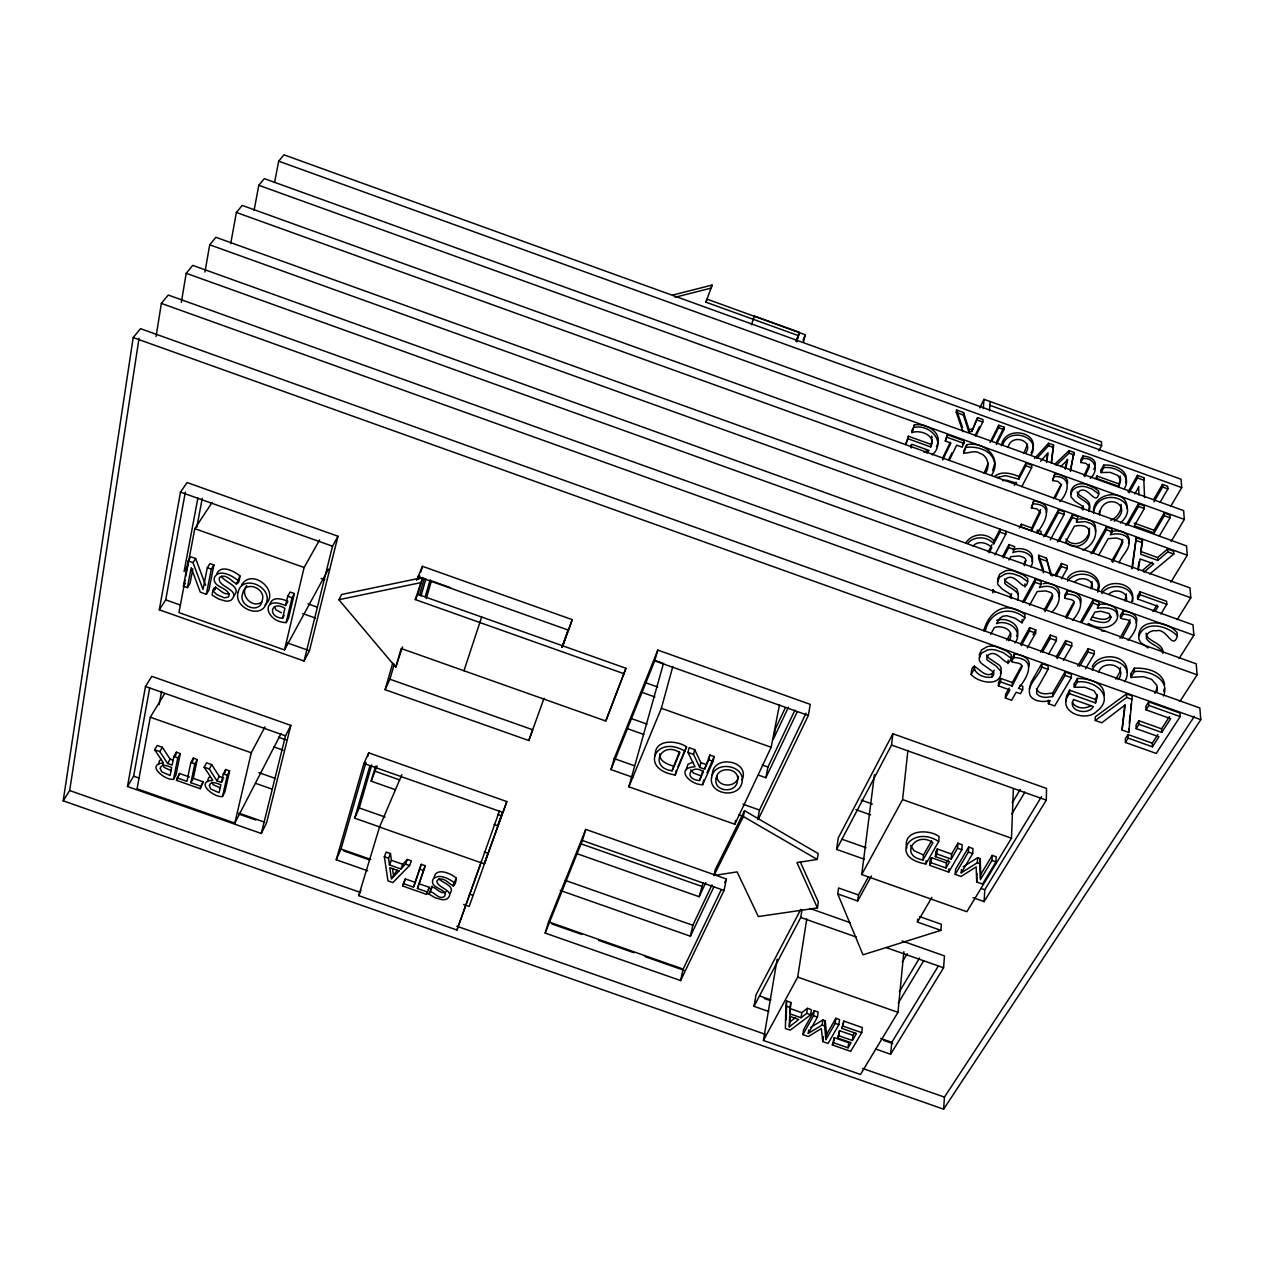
<?xml version="1.0" encoding="UTF-8"?>
<svg xmlns="http://www.w3.org/2000/svg" width="1264" height="1264" viewBox="0 0 1264 1264"><rect width="100%" height="100%" fill="white"/><g stroke="black" fill="none" stroke-linecap="round" stroke-linejoin="round"><path stroke-width="1.5" d="M1070.545 471.425L1073.989 452.449L1069.06 450.663L1054.792 464.204M1095.556 702.958L1095.509 699.419L1069.628 690.16L1069.613 693.683L1095.556 702.958L1097.389 696.211L1094.103 690.887L1085.002 687.268L1074.337 687.189L1074.337 683.666L1077.434 678.452C1088.051 678.405 1104.578 682.118 1104.23 695.405M1074.7 687.316L1074.337 683.666M1048.456 700.193L1048.393 703.716L1054.666 705.944L1071.366 677.678L1071.366 674.17L1065.046 671.911L1052.628 693.099L1052.564 696.606L1046.276 697.317A11.739 8.974 2.9 0 1 1038.85 695.658L1036.622 693.604L1036.828 689.322L1048.077 669.335L1048.14 665.859L1041.82 663.584L1031.187 682.102L1029.244 689.149M1063.451 660.345L1071.761 646.078L1071.777 642.76L1065.663 640.564L1056.167 656.996M1059.264 541.387L1072.441 517.513L1072.441 514.717L1078.081 516.755L1076.549 522.332L1085.413 521.574L1091.053 523.596A11.787 9.512 -0.9 0 1 1095.525 529.284C1096.915 537.974 1090.769 546.87 1082.806 550.061M1061.46 578.817L1067.243 568.547L1067.258 565.561L1061.46 563.475L1055.077 574.93L1051.822 575.863M1066.484 618.349L1074.384 602.817C1073.721 596.64 1059.485 601.506 1067.1 594.08L1067.116 590.952C1073.294 591.204 1083.722 595.06 1080.42 603.07M1056.167 465.373L1069.044 453.176L1069.06 450.663M1064.699 598.314L1064.73 595.186L1067.116 590.952M1052.564 696.606L1065.015 675.403L1065.046 671.911M1057.067 658.67L1065.647 643.882L1065.663 640.564M1050.242 539.902L1064.146 514.511L1064.162 511.73L1058.521 509.708L1043.78 536.789M1055.946 576.273L1061.428 566.446L1061.46 563.475M1045.565 536.205L1058.489 512.473L1058.521 509.708M1048.52 654.246L1056.388 640.564L1056.435 637.261L1050.321 635.065L1040.556 652.177M1055.156 498.174L1061.507 484.76L1057.794 481.394L1052.596 480.557L1054.824 473.842C1060.054 474.348 1068.317 476.544 1067.59 483.306M785.813 1006.018L785.418 1028.485L790.221 1030.176L810.682 1014.755L811.409 1009.699L807.443 1008.309L801.818 1012.685L801.06 1017.741L789.747 1013.76L790.774 1002.447L786.619 1000.993L785.813 1006.018L789.984 1007.487M1052.596 480.557L1054.824 473.842M1051.474 463.051L1053.56 445.054L1048.599 443.269L1034.442 458.516M1042.437 652.066L1050.258 638.367L1050.321 635.065M786.271 1019.7L786.619 1000.993M973.075 897.693L984.135 901.611L1046.308 800.128L1046.529 788.452L892.874 733.752L838.253 837.906L836.594 849.408L864.26 859.188M1048.393 703.716L1050.226 700.604C1043.622 702.199 1035.406 701.978 1030.634 696.448C1025.088 685.878 1039.198 676.382 1041.741 667.076L1041.82 663.584M1036.938 458.247L1048.551 445.765L1048.599 443.269M1050.668 575.278L1046.308 558.04L1038.692 555.291L1038.613 558.246L1043.464 572.734M1051.996 611.918C1066.042 598.393 1058.189 581.709 1039.356 587.555L1041.078 584.426L1041.157 581.329L1035.184 579.181L1022.56 602.106M1027.332 647.895L1035.643 633.122L1035.737 629.851L1029.623 627.655L1020.443 644.055M1024.251 601.948L1035.09 582.277L1035.184 579.181M1038.518 530.406L1041.03 531.322L1040.951 534.119L1037.175 532.744L1037.254 529.964M1095.351 465.231C1096.141 458.627 1088.051 456.446 1082.948 455.972L1080.767 459.985L1080.783 462.513L1085.855 463.319L1089.457 466.606L1084.828 476.67M789.321 1026.826L789.652 1016.303L798.769 1019.511L789.321 1026.826L790.332 1014.771M1031.661 527.941L1021.359 524.244L1021.249 527.025L1031.566 530.738L1031.661 527.941L1040.635 509.503M1021.233 645.714L1029.512 630.926L1029.623 627.655M1031.566 530.738L1040.572 512.268L1036.733 508.839L1031.392 507.97L1033.699 501.05C1039.719 501.223 1049.404 505.094 1046.355 512.742M1017.441 600.021C1021.644 590.999 1009.193 588.518 1004.738 583.336L1004.943 580.381L1006.492 578.58C1015.987 571.676 1024.551 595.202 1027.695 581.645L1027.79 578.549L1023.54 575.088L1013.87 570.901A14.71 11.739 2.7 0 0 1005.544 570.791L999.824 574.077L997.659 578.722L998.007 581.393M1021.833 486.545L1031.645 467.822L1031.724 465.215L1025.941 463.114L1018.942 476.56L1018.831 479.182L1005.765 475.596L996.648 477.508M1031.392 507.97L1033.699 501.05M1015.039 642.934C1024.077 630.799 1008.103 619.044 996.522 623.594L999.998 618.143L1002.794 616.247L1006.776 615.71L1014.96 618.191L1022.055 622.804L1024.82 617.812L1024.946 614.541C1006.95 600.368 989.349 609.88 983.708 630.862M1009.162 688.09L1005.528 694.536L1005.37 698.028L1011.611 700.256L1016.193 692.214L1020.427 693.715L1022.687 689.796L1022.797 686.289L1019.985 685.293M789.747 1013.76L790.774 1002.447M1022.055 622.804L1022.165 619.534M1024.772 586.954L1024.899 583.857M1018.831 479.182L1025.831 465.737L1025.941 463.114M874.435 774.706L861.732 874.546L966.849 911.707L1011.469 838.222L1013.38 789.068M1012.306 682.544L1000.772 678.42L1000.598 681.896L1012.164 686.036L1012.306 682.544L1021.739 665.654M1012.164 686.036L1022.086 666.634C1021.312 660.219 1006.444 665.259 1014.234 657.533L1014.376 654.088C1020.822 654.468 1031.898 658.26 1028.627 666.728M158.553 764.309L159.454 760.675L161.034 759.332M994.278 670.189L992.224 673.428C982.065 680.237 972.063 654.594 971.179 674.486C978.052 682.844 1001.467 687.379 1001.056 671.516L996.427 666.349L986.789 659.697L986.994 656.648L988.622 654.831C998.528 647.737 1007.692 672.053 1011.042 658.165L1011.2 654.705L1006.681 651.102L996.427 646.71A15.547 12.071 4.3 0 0 987.626 646.52L981.607 649.838L979.347 654.626L979.726 657.375M1011.785 661.909L1011.943 658.449L1014.376 654.088M1008.008 663.616L1008.166 660.156M1030.681 566.951C1037.997 555.86 1021.991 548.228 1012.97 552.7L1014.739 546.68L1008.941 544.594L1002.557 556.602M992.24 855.396L991.987 860.436L980.39 879.618L979.948 863.66L977.356 862.743L961.24 872.839L972.664 853.579L972.964 848.571L968.698 847.054L955.552 869.363L955.189 874.388L961.082 876.473L976.156 866.851L976.724 882.019L982.507 884.057L995.985 861.858L996.222 856.802L992.24 855.396L980.674 874.562L980.485 877.927M1003.316 557.819L1008.783 547.533L1008.941 544.594M994.926 554.817L1005.812 534.198L1005.954 531.275M1005.37 698.028L1009.92 689.97L998.386 685.846L998.56 682.355L1000.772 678.42M984.135 901.611L984.767 889.777L1041.457 796.747M1157.334 691.187L1156.955 685.451L1151.583 679.305L1143.272 676.682L1130.806 677.409L1130.695 674.044L1134.282 668.214C1145.895 667.629 1162.216 670.963 1164.634 684.409M974.212 665.923C973.248 673.744 985.288 679.052 992.035 676.888L992.224 673.428M1127.093 508.681C1127.962 488.062 1093.992 491.491 1093.471 510.64M996.348 444.644L1003.932 429.649L1004.074 427.169L998.702 425.241L990.044 442.479M979.948 863.66L980.232 858.619L977.657 857.703L963.184 866.788M993.82 543.804L999.966 532.097L1000.124 529.174L993.994 540.881L993.82 543.804C987.374 536.315 974.971 535.731 968.05 542.841M992.856 592.958L992.73 589.751M977.356 862.743L977.657 857.703M976.724 882.019L976.882 873.187M1127.014 672.053C1128.278 653.93 1098.574 651.624 1092.207 666.886M1132.718 601.348C1134.393 585.516 1109.476 581.614 1101.766 593.464M162.772 763.914L164.099 767.406L171.24 770.708M991.608 441.515L998.544 427.706L998.702 425.241M955.189 874.388L968.366 852.062L968.698 847.054M207.517 781.515L208.513 777.913L210.124 776.586M961.24 872.839L961.462 869.474M943.608 1109.176L1200.8 719.658L1199.836 707.998L140.509 328.672L133.194 337.567L63.2 800.823L943.608 1109.176L944.445 1097.105L1194.433 716.246M931.568 857.719L931.126 862.712L946.009 867.973L946.388 862.964L931.568 857.719L930.051 860.342L929.625 865.334L948.711 872.097L961.825 849.74L962.173 844.731L957.907 843.214L951.587 854.053L951.223 859.062L936.908 853.99L937.319 848.997L951.587 854.053M974.307 669.493L974.544 666.033M951.223 859.062L957.543 848.223L957.907 843.214M989.522 410.816L990.186 401.557M875.841 1049.073L890.614 1054.255L943.576 967.797L944.461 955.916L902.101 940.969M983.297 408.572L983.992 399.313L1101.529 441.831L1101.608 445.702L1098.843 450.758M948.711 872.097L948.964 868.747M975.808 436.143L982.807 422.018L982.997 419.553L977.625 417.61L971.874 431.324L968.919 432.288L963.358 414.987L963.595 412.538L956.532 409.994L956.295 412.427L962.947 431.735M837.748 893.932L857.687 900.979L858.461 894.991L838.569 887.976L837.748 893.932L862.996 954.81L940.906 930.351L941.364 924.284L919.797 916.653M971.874 431.324L977.625 417.61M938.694 841.54C912.071 823.954 887.296 857.245 925.833 863.991L938.694 841.54L939.105 836.563C928.519 828.536 902.259 829.927 906.809 848.002M946.009 867.973L949.675 861.7L935.376 856.644L935.802 851.636L937.319 848.997M968.919 432.288L969.14 429.823L963.595 412.538M985.825 472.657C990.17 465.895 987.895 455.561 979.647 453.223C971.51 447.725 958.254 460.76 966.849 444.707C983.992 440.962 1002.842 457.631 991.829 474.822M925.833 863.991L926.117 860.658M949.248 460.412L956.706 445.181L962.283 447.187L964.337 440.883L947.4 434.769L945.314 441.073L950.891 443.079L942.66 460.017M963.768 453.065L966.849 444.707M964.211 453.223L963.99 450.49M1089.394 528.21C1090.263 540.613 1074.353 549.477 1065.805 538.938M940.906 930.351L917.443 922.072L917.711 919.039M923.036 859.947L932.927 842.614C915.626 830.401 898.388 856.028 923.036 859.947L923.494 854.954L931.568 840.781M777.155 959.265L763.424 1040.446L860.5 1074.447L897.961 1012.338L903.886 951.666M890.614 1054.255L891.799 1042.326L938.394 965.886M1027.521 444.17L1023.698 453.618M1095.525 531.828L1095.477 526.488A11.771 9.512 -1 0 0 1091.022 520.784L1085.381 518.793L1079.646 518.872M945.314 441.073L947.4 434.769M861.732 874.546L902.591 799.575L907.884 750.516M1129.289 723.04L1130.127 715.298M1130.743 709.499L1131.375 703.685M1128.784 732.441L1132.212 695.943L1126.54 693.904L1095.224 716.909L1095.272 720.464L1101.797 722.787L1125.26 704.854L1122.037 730.023L1128.784 732.441L1128.673 728.854M834.287 1037.665L833.624 1042.753L848.081 1047.824L848.697 1042.721L834.287 1037.665L832.344 1044.949L850.688 1051.379L861.732 1032.672L862.332 1027.569L843.862 1021.091L841.919 1028.406L856.486 1033.525L852.378 1040.509L838.854 1035.753L839.517 1030.681L852.995 1035.406L852.378 1040.509M930.999 444.375L908.389 436.222L908.042 438.766L930.699 446.935L932.295 439.904M836.594 849.408L891.531 745.065L892.874 733.752M712.311 775.496C711.648 753.771 750.848 760.201 742.079 780.046M434.089 877.374C436.285 866.93 451.027 873.503 456.241 878.006C454.708 896.018 446.982 874.388 437.723 879.965L436.823 881.213C437.06 888.055 457.015 891.009 446.808 899.052A10.08 6.841 19.7 0 1 441.626 899.605L435.1 897.693L429.096 894.217C430.503 886.38 438.497 901.532 444.422 896.334L445.449 893.948C442.89 887.976 429.397 887.549 433.11 879.049C439.272 873.171 448.846 878.749 454.503 882.73L453.318 886.143M841.919 1028.406L843.862 1021.091M1092.159 588.503C1094.434 579.007 1079.819 575.468 1074.653 582.135M1124.66 705.17L1122.037 730.023M825.898 1039.593L824.57 1025.894L822.185 1025.057L808.265 1033.399L817.429 1017.125L818.14 1012.053L814.206 1010.679L803.651 1029.56L802.909 1034.631L808.328 1036.527L821.331 1028.564L822.738 1041.583L828.062 1043.448L838.885 1024.646L839.533 1019.574L835.867 1018.278L826.577 1034.505L825.898 1039.593L835.204 1023.35L835.867 1018.278M848.081 1047.824L851.083 1042.705L837.574 1037.981L839.517 1030.681M912.071 429.902L912.055 432.557L914.441 424.846C926.417 423.124 944.034 432.888 936.419 446.698M911.739 432.446L914.441 424.846M1051.269 462.466L1053.56 445.054M1099.475 511.083L1099.427 514.859M1046.513 461.818L1047.54 454.092M1046.718 462.403L1047.998 452.733L1040.604 461.297M824.57 1025.894L825.266 1020.822L822.88 1019.985L810.54 1027.411M822.738 1041.583L823.433 1036.496M822.185 1025.057L822.88 1019.985M1126.335 600.779C1128.705 591.268 1114.026 587.839 1108.844 594.428M802.909 1034.631L813.479 1015.735L814.206 1010.679M808.265 1033.399L808.755 1030.034M1131.754 568.832L1136.241 537.721L1142.498 539.965L1140.792 554.28L1157.777 560.41L1167.794 551.878L1167.604 549.018L1173.592 551.183L1173.798 554.043L1149.719 574.03M1132.433 567.805L1136.241 537.721M801.06 1017.741L806.701 1013.349L807.443 1008.309M817.429 907.931L796.968 862.601L817.239 859.441L818.156 853.548L744.543 810.73L715.234 869.664L713.97 875.494L737.117 871.891L758.321 916.558L817.429 907.931L818.329 901.975L800.302 861.922M63.2 800.823L69.678 790.553L139.024 338.42M763.424 1040.446L797.695 977.088L806.764 918.912M1138.106 567.52L1139.006 561.801M1138.232 570.396L1140.049 558.925L1153.732 563.855L1143.983 572.118M156.072 336.524L161.365 303.407L168.254 295.049L1196.218 663.837L1197.119 674.818L1180.007 701.33M768.765 1011.516L754.008 1006.334L800.776 917.474L802.008 909.748M1142.498 539.965L1140.649 551.436L1157.603 557.55L1167.604 549.018M181.337 302.428L186.203 273.293L192.744 265.377L1193.011 624.827L1193.864 635.239L1179.122 658.512M905.561 444.596L908.389 436.222M204.958 272.029L209.713 244.805L215.891 237.3L1189.977 587.902L1190.783 597.777L1177.258 619.55M758.163 819.593L808.328 715.471L810.271 704.364L657.801 650.091L614.193 758.605L610.954 769.586L633.185 777.455M754.008 1006.334L756.062 994.689L800.791 909.369M127.474 786.524L145.486 686.478L151.806 676.351L290.846 725.394L266.562 822.864L261.285 833.482L127.474 786.524L133.621 776.191L149.705 687.869M159.296 609.801L180.483 492.123L187.088 482.548L337.978 536.252L309.459 650.739L304.055 661.009L159.296 609.801L165.726 599.863L185.334 492.17M230.727 243.557L236.384 212.463L242.198 205.416L1186.517 545.922L1187.291 555.212L1170.875 582.151M164.478 693.889L150.29 717.225L137.065 788.799L234.82 823.101L281.019 733.626M159.106 704.664L161.618 691.313M197.911 497.905L184.102 571.502L188.162 565.229M254.064 210.456L258.804 185.287L264.302 178.619L1183.625 510.609L1184.336 519.409L1171.159 541.434M192.807 568.974L190.042 583.462L187.404 587.602L183.422 586.18L188.178 560.932L190.848 556.824L195.651 558.53L205.621 585.311M185.081 580.176L178.951 612.598L284.495 649.933L328.466 569.084M185.792 576.352L194.798 528.668L212.162 502.377M196.773 527.341L202.256 498.379M187.404 587.602L191.196 567.662L200.281 592.152L206.316 594.301L208.908 590.146L213.916 565.008L209.919 563.586L207.312 567.71L203.03 589.451L193.013 562.638L188.178 560.932M274.557 182.506L278.696 161.176L283.942 154.824L1181.05 479.23L1181.729 487.62L1170.733 506.279M1117.297 616.216C1119.809 605.44 1105.02 602.312 1097.199 605.045M663.521 663.284L628.856 786.793L734.826 824.27L771.151 747.261L779.493 704.743M757.673 819.467L759.522 810.034L806.053 713.165M758.447 775.116L765.842 777.739L767.943 767.027L794.914 710.178M1122.764 539.617L1120.362 546.016L1111.577 561.184M154.65 749.773L163.467 762.903C145.17 764.436 165.205 780.757 173.516 779.303L175.98 774.958L180.294 753.581L176.328 752.191L173.832 756.52L172.125 765.083L167.606 763.488L159.817 751.59L154.65 749.773L157.21 745.476L162.361 747.277L170.119 759.158L173.121 760.217M206.316 594.301L211.325 569.132L213.916 565.008M175.649 755.619L176.328 752.191M173.516 779.303L177.797 757.91L180.294 753.581M229.195 593.606C220.426 596.355 213.79 577.774 212.147 595.123L218.751 599.073L225.735 601.111A10.981 7.963 28.7 0 0 231.059 600.195C242.214 589.293 215.796 587.144 219.636 577.411C229.084 570.538 238.375 595.249 239.907 575.863C234.33 571.265 221.01 564.139 216.839 573.777M203.22 781.847L200.818 786.208L190.88 782.716L193.313 778.355L203.22 781.847L200.281 788.704L176.486 780.346L179.472 773.505L189.379 776.981M214.975 589.64L215.512 587.002M1089.426 464.078L1083.959 475.675M179.472 773.505L176.486 780.346M994.673 463.651L992.603 470.745M713.97 875.494L743.358 816.528L744.543 810.73M193.313 778.355L197.263 759.553L193.297 758.163L190.848 762.508L186.946 781.342L176.992 777.85M724.035 890.425L726.405 879.001L585.738 829.389L548.576 921.851L545.163 933.069L680.601 980.58L724.035 890.425L582.42 840.497L585.738 829.389M192.507 761.923L193.297 758.163M190.88 782.716L194.814 763.898L197.263 759.553M734.826 824.27L735.632 820.399M988.148 463.288L984.087 473.257M1070.181 470.714L1073.989 452.449M236.51 584.221L239.907 575.863M200.281 788.704L200.818 786.208M680.601 980.58L683.145 969.077L721.317 889.603M560.221 890.441L690.413 936.213L692.83 925.28L712.027 884.832M577.506 853.864L699.15 896.713L703.132 882.699M204.168 767.185L209.318 768.986L216.902 780.804L221.405 782.4L223.301 773.916L225.671 769.539L229.621 770.929L224.834 792.117L222.496 796.51C213.995 797.963 194.387 781.61 212.747 780.22L204.168 767.185L206.585 762.824L211.72 764.641L219.272 776.444L223.775 778.024M224.913 772.936L225.671 769.539M222.496 796.51L227.283 775.306L229.621 770.929M1130.127 619.692L1119.936 638.32M713.086 761.323L714.192 756.567L709.878 755.05L704.601 769.144L699.703 767.406L693.557 754.403L694.71 749.663L689.133 747.688L687.948 752.412L694.995 766.758C674.028 768.022 690.381 785.213 702.626 784.691L713.086 761.323L708.772 759.79L709.878 755.05M282.583 618.27L284.89 608.379C271.318 599.626 266.593 617.132 282.583 618.27L284.147 615.457M285.553 605.567L287.734 596.245L290.104 592.042L294.386 593.559L288.508 618.349L286.17 622.583C265.029 622.236 259.61 594.428 285.553 605.567L287.908 601.348C282.551 598.931 272.471 596.055 270.101 603.781M234.82 823.101L251.283 752.775L265.013 726.816M702.626 784.691L703.732 779.92M286.17 622.583L292.031 597.761L294.386 593.559M699.529 780.536L703.448 771.751C691.424 762.982 682.307 779.082 699.529 780.536L703.005 770.503M803.477 342.275L805.263 334.786L706.971 299.11L705.944 302.191L798.564 335.687L796.399 340.996M1031.977 561.358C1035.658 550.662 1020.917 546.348 1013.096 549.761M284.495 649.933L304.118 567.504L319.587 539.997M699.703 767.406L700.825 762.666L694.71 749.663M1065.046 468.517L1067.29 459.195M1065.473 469.181L1067.717 459.859L1060.622 466.653M796.794 341.88L799.069 332.543M798.564 335.687L799.385 332.306L754.418 316.047L751.401 324.722M261.285 833.482L285.49 735.838L290.846 725.394M304.055 661.009L332.511 546.206L337.978 536.252M1125.608 483.038C1130.079 470.334 1113.884 464.125 1103.741 465.136L1101.055 469.971L1101.102 472.515L1110.171 472.357L1117.866 475.469L1120.615 480.288L1119.003 486.498L1097.041 478.566L1097.01 476.007L1118.909 483.922L1119.003 486.498M685.372 751.495C656.206 733.373 638.32 769.413 675.197 774.974L686.557 746.771C676.382 740.04 653.851 738.808 655.289 756.077M1058.821 596.324C1062.503 587.128 1050.558 581.677 1043.053 583.731M675.197 774.974L676.414 770.234M672.085 770.803L679.89 752.68C660.993 740.151 648.385 767.69 672.085 770.803L679.526 751.574M1093.502 513.326C1096.773 484.286 1145.389 499.643 1120.489 523.027M1128.468 543.315C1132.512 532.855 1117.897 528.605 1110.313 532.002M628.856 786.793L661.372 708.282L672.796 666.555M1097.31 694.789L1095.509 699.419M1097.642 589.119L1098.479 586.054M1097.689 592.121C1106 573.745 1077.102 563.554 1067.606 578.201M1016.698 636.424C1022.039 624.527 1006.523 616.785 996.696 620.34M610.954 769.586L654.72 660.835L657.801 650.091M367.619 870.785L336.24 859.773L363.906 763.472L368.725 752.854L506.817 801.566L502.961 812.483L363.906 763.472M544.041 698.218L528.826 740.53L385.093 689.686L392.693 663.268M416.535 580.255L422.46 566.319L572.244 619.644L568.516 630.167L417.626 576.479M336.24 859.773L341.027 848.997L366.007 762.287M367.634 756.63L368.725 752.854M385.093 689.686L389.928 679.226L394.273 664.169M418.668 579.497L419.743 575.736M420.833 571.976L422.46 566.319M417.784 594.333L422.634 577.569L341.58 594.507L338.863 599.705L395.758 667.171L401.162 648.495L605.788 721.033L625.949 668.277L417.784 594.333L415.303 599.578L624.258 673.823M415.303 599.578L422.634 577.569M402.552 646.915L395.758 667.171M380.622 827.304L354.71 818.187L369.957 765.668M419.443 595.249L424.325 578.454M910.759 447.614L911.739 444.233L929.008 450.458L926.749 453.191M1131.722 601.364C1138.248 584.252 1109.903 577.174 1101.702 590.462M354.71 818.187L359.26 807.949L371.79 764.878M420.975 595.929L425.936 578.896M1163.654 691.155L1164.476 688.343M1163.449 695.974C1170.654 678.689 1148.297 669.62 1134.408 671.579L1130.806 677.409M395.348 789.7L371.142 781.168L375.519 766.268M425.194 596.703L430.155 579.813M371.142 781.168L377.13 765.81M426.252 598.567L431.198 581.709M1157.145 687.806L1154.917 693.462M1136.131 623.073C1139.622 615.11 1129.115 611.27 1123.001 611.018L1120.504 615.22C1118.687 621.714 1129.637 616.879 1130.253 622.868L1121.99 638.257M379.532 827.051L481.015 862.743L456.936 930.051L358.723 895.639L379.532 827.051L401.857 774.69M605.788 721.033L625.949 668.277M463.967 670.757L481.679 616.99M402.679 886.001L405.317 878.922L415.303 882.414L421.244 864.339L425.225 865.745L417.42 888.497L427.422 892.005L426.616 894.406L402.679 886.001L405.317 878.922M1011.69 593.732L1009.731 596.892M1011.026 598.457L1011.548 596.829L1010.094 594.08L1002.352 589.182L997.833 584.474L997.486 581.819L999.65 577.142L1005.386 573.872A14.741 11.755 2.8 0 1 1013.728 573.982L1020.506 576.447L1027.695 581.645M403.453 883.599L413.47 887.107L421.244 864.339M417.42 888.497L425.225 865.745M672.527 295.112L712.122 285.064L711.111 288.129L675.181 297.214M428.417 889.698L429.223 887.312L419.253 883.805M430.882 889.508C432.288 881.687 440.267 896.808 446.176 891.626M1083.438 505.869L1081.542 508.886M1082.932 510.087L1083.453 508.539L1082.174 505.948L1075.127 501.381L1071.05 496.957C1069.881 492.249 1073.847 487.793 1078.318 486.845A13.635 11.139 -1.6 0 1 1086.029 486.861L1092.238 489.136L1098.764 493.987C1095.54 506.516 1087.972 484.791 1079.219 491.285L1077.465 495.804C1081.589 500.639 1093.028 503.167 1088.825 511.509M1000.503 673.522L1001.23 668.04L999.65 665.417L988.258 657.659L986.678 654.831M480.589 862.443L484.302 863.754L488.015 853.247L484.349 851.952M494.034 824.46L497.763 825.771L501.318 815.722L497.605 814.427M528.826 740.53L532.65 729.739L389.928 679.226M456.936 930.051L499.549 810.745M497.763 825.771L502.645 812.025M561.88 647.358L568.468 629.014M484.302 863.754L502.724 812.468M562.196 647.073L568.847 628.54M506.817 801.566L469.181 906.414L463.635 904.471M562.338 647.168L572.244 619.644M1088.81 508.823C1092.997 500.512 1081.573 497.969 1077.465 493.15L1077.228 491.854M453.033 886.048L456.241 878.006M705.944 302.191L712.122 285.064M1025.531 453.27C1034.774 440.393 1011.421 433.22 1008.182 447.014M738.46 776.254C737.054 788.199 717.036 787.851 716.909 775.875M429.096 894.217L431.972 886.285M430.487 891.104L432.272 886.396M905.688 444.375L908.042 438.766M426.616 894.406L429.223 887.312M930.699 446.935C936.656 435.732 920.856 429.428 912.055 432.557M413.47 887.107L415.303 882.414M409.536 865.556L411.4 860.879L407.371 859.473L402.805 864.292L400.925 868.968L389.47 864.939L388.554 858.193L390.481 853.532L386.263 852.062L384.335 856.708L387.985 880.85L392.867 882.556L409.536 865.556L405.507 864.149L400.925 868.968M405.507 864.149L407.371 859.473M545.163 933.069L582.42 840.497M1138.832 636.108C1144.931 619.708 1168.126 625.838 1177.353 636.045C1172.802 650.897 1166.625 627.623 1156.623 630.783C1151.946 629.835 1145.563 632.98 1146.385 638.399C1150.098 644.861 1159.562 645.699 1162.769 652.698M392.03 877.421L397.133 870.28M795.783 341.138L797.221 337.614M803.051 340.19L805.263 334.786M389.47 864.939L391.382 860.278L390.481 853.532M1010.615 633.201L1006.808 640.216M1008.688 640.769C1016.177 630.752 1002.526 624.7 994.389 627.529L990.66 634.354M1099.522 513.769C1103.124 490.78 1135.957 504.936 1114.374 521.226M1001.451 445.765C1004.374 424.135 1042.895 431.956 1031.124 452.749M1090.8 588.629L1092.159 581.582M358.723 895.639L361.014 890.188M1031.045 455.261C1042.389 436.649 1008.53 426.316 1002.652 445.007M677.962 766.632L686.557 746.771M1124.865 600.858L1126.319 593.859M704.601 769.144L708.772 759.79M706.955 772.731L714.192 756.567M1118.245 679.558C1128.91 665.591 1102.682 658.402 1098.511 672.48M1093.834 469.307L1094.829 467.174M1080.862 621.335L1092.997 599.942L1098.937 602.075L1098.985 605.219L1097.247 608.189C1133.713 603.592 1115.338 639.568 1088.351 623.436L1087.83 624.321M1124.249 488.757C1132.844 475.596 1115.354 465.879 1103.788 467.664L1101.102 472.515M785.339 707.698L775.417 728.838L773.41 739.045L788.388 707.255M1118.909 483.922L1120.489 479.641L1120.062 475.928M699.15 896.713L705.754 882.683M690.413 936.213L713.876 886.901M765.842 777.739L797.189 711.869M1023.808 564.107L1025.578 560.41M1024.298 565.83L1025.926 560.505A4.851 3.903 2 0 0 1023.556 557.361L1019.274 555.955L1010.852 556.634L1009.035 560.031M724.699 882.541L726.405 879.001M942.928 457.442L950.323 442.21M948.679 459.511L951.997 452.749M979.79 407.909L983.992 399.313M962.504 444.612L964.337 440.883M975.144 435.432L979.505 426.616M1052.233 595.344L1044.19 610.085M246.685 585.469C239.37 594.854 252.042 609.027 261.695 602.043M996.506 442.147L1004.074 427.169M1061.081 484.428L1053.497 498.695M1124.518 681.802C1137.537 661.514 1099.538 651.165 1092.238 670.236M1014.36 485.36L1016.003 482.2M988.369 551.61L992.003 544.673M989.096 552.81L991.813 547.596C987.121 542.588 978.083 540.249 973.027 546.048M1019.369 528.004L1021.359 524.244M221.405 782.4L222.985 779.477M1073.894 602.075L1065.552 616.832M216.902 780.804L219.272 776.444M1037.175 532.744C1045.818 521.574 1054.16 504.668 1033.604 503.815M985.304 630.815C989.933 611.176 1009.636 605.14 1024.82 617.812M1080.783 462.513L1082.964 458.5L1082.948 455.972M1059.832 501.618C1069.091 492.281 1071.793 476.244 1054.776 476.465M971.179 674.486L973.975 669.367M858.461 894.991L868.51 876.679M857.687 900.979L871.449 875.984M1090.326 478.313C1099.348 470.635 1095.13 457.378 1082.964 458.5M209.318 768.986L211.72 764.641M1057.431 541.972L1072.441 514.717M1095.683 478.408L1097.01 476.007M1029.481 605.361L1037.144 591.536L1045.849 590.904L1050.258 592.342A5.024 3.966 1.5 0 1 1052.675 595.565L1052.169 598.457L1045.012 611.65M241.519 585.2C251.283 567.204 281.145 590.967 265.045 604.966M998.386 685.846L1000.598 681.896M1032.972 634.765L1035.737 629.851M1091.132 553.822L1106.395 526.962L1112.036 528.984L1112.115 531.812L1110.392 534.814C1116.238 533.155 1123.617 533.234 1127.899 538.195C1132.876 547.043 1121.547 555.275 1119.067 562.907M1093.076 553.3L1106.458 529.774L1106.395 526.962M1128.073 491.87L1137.442 475.375L1143.762 477.666L1143.888 480.225L1137.568 477.95L1137.442 475.375M1129.115 492.786L1137.568 477.95M1098.653 555.338L1108.18 538.669L1116.475 538.006L1120.647 539.365A4.772 3.824 -1.9 0 1 1122.859 542.446L1112.636 562.354M1134.772 493.971L1138.674 487.13M929.625 865.334L931.126 862.712M935.376 856.644L936.908 853.99M1125.924 525.445L1138.422 503.72L1144.189 505.805L1144.331 508.507L1134.314 525.808L1154.174 532.966L1164.334 515.728L1164.16 513.01L1169.927 515.096L1170.116 517.813L1159.278 536.094M1072.488 620.355C1082.679 609.248 1085.729 594.728 1067.1 594.08M1127.946 524.797L1138.548 506.406L1138.422 503.72M832.344 1044.949L833.624 1042.753M167.606 763.488L170.119 759.158M837.574 1037.981L838.854 1035.753M1082.031 622.03L1093.044 603.086L1092.997 599.942M1153.795 499.312L1162.453 484.412L1167.715 486.324L1167.889 488.899L1160.226 502.029M1153.953 501.903L1162.627 487.003L1162.453 484.412M946.388 862.964L948.221 859.82M917.443 922.072L931.916 897.361M852.995 1035.406L854.638 1032.609M159.817 751.59L162.361 747.277M1154.174 532.966L1154.016 530.248L1164.16 513.01M902.259 962.141L907.236 953.704M1077.765 666.112L1088.099 648.606L1094.197 650.802L1094.245 654.12L1085.555 668.751M1079.646 666.27L1088.114 651.94L1088.099 648.606M1069.628 690.16L1066.532 695.943L1065.821 701.425M1069.613 693.683C1055.235 710.526 1085.16 723.213 1096.789 711.284C1115.922 696.432 1094.561 679.605 1077.434 681.96L1074.337 687.189M1120.599 618.38L1123.111 614.193L1123.001 611.018M899.352 991.798L919.56 957.986M1012.243 802.83L1020.269 789.415M1160.873 614.02L1166.814 604.334L1166.609 601.301L1140.081 591.757L1137.521 596.023L1137.663 599.057L1158.108 606.404L1155.106 611.349M1137.663 599.057L1140.223 594.775L1140.081 591.757M898.246 1003.142L923.636 960.845M1011.816 813.969L1024.93 792.117M236.21 584.11L239.022 580.065M1127.978 640.263C1138.406 629.361 1141.882 614.889 1123.111 614.193M1152.926 611.586L1156.939 604.998M237.395 580.018C231.786 575.42 218.451 568.263 214.264 577.917C212.763 587.918 228.563 586.954 229.084 595.581L228.294 597.003L224.392 597.825L216.808 594.57L213.268 591.268L215.828 587.112M1128.041 734.542L1128.167 738.129L1152.452 746.803L1152.278 743.2L1128.041 734.542L1125.323 738.84L1125.434 742.442L1156.228 753.439L1180.165 716.609L1179.928 713.022L1148.692 701.836L1145.895 706.276L1146.053 709.847L1170.654 718.647L1161.742 732.425L1138.959 724.288L1138.817 720.701L1161.553 728.838L1161.742 732.425M1138.817 720.701L1136.052 725.078L1136.194 728.649L1158.93 736.786L1152.452 746.803M1125.434 742.442L1128.167 738.129M1146.053 709.847L1148.865 705.407L1148.692 701.836M1136.194 728.649L1138.959 724.288M183.422 586.18L185.192 583.431M1152.278 743.2L1157.824 734.605M1161.553 728.838L1169.453 716.593M193.013 562.638L195.651 558.53M1115.843 679.116L1120.283 671.405L1120.378 667.408M932.216 454.866C947.02 441.894 929.783 424.072 914.109 427.374M966.012 542.588C972.142 533.203 986.757 532.27 993.994 540.881M1110.124 616.2C1105.905 621.904 1097.91 618.317 1092.333 617.085M1067.59 581.187C1074.969 570.254 1096.299 572.371 1098.669 586.148M992.035 676.888L993.536 675.324L993.741 672.211L981.259 663.331L979.505 660.819L979.126 658.07L981.385 653.283L987.421 649.965A15.579 12.087 4.3 0 1 996.237 650.154L1003.426 652.745L1011.042 658.165M449.763 893.648C455.956 886.159 442.621 882.951 438.813 878.812M1142.451 570.443L1152.183 562.164M790.111 1021.77L795.498 1017.599M1095.272 720.464L1126.651 697.459L1126.54 693.904M233.556 596.008C242.814 586.812 224.787 582.562 221.358 576.273M994.626 476.386C1001.673 470.635 1011.405 473.384 1018.942 476.56M924.047 452.322L927.049 450.632M1090.484 705.818C1084.97 709.357 1075.648 708.551 1072.362 702.373M969.14 429.823L972.079 428.859M692.909 762.097L687.932 764.309L686.099 769.918M338.863 599.705L420.169 582.783M1002.447 480.636L1006.887 480.257L1016.698 483.243M1052.628 693.099L1046.339 693.81A11.708 8.974 2.8 0 1 1038.945 692.151L1036.322 688.848M966.612 447.282C977.499 446.239 992.05 450.126 994.42 462.387M1101.623 630.831L1105.147 631.273M1014.234 657.533C1036.306 658.639 1029.038 675.782 1018.436 688.28L1022.687 689.796M69.678 790.553L360.019 892.305M456.81 926.212L765.763 1034.489M862.554 1068.412L944.445 1097.105M145.486 686.478L285.49 735.838M800.776 917.474L856.407 937.082M886.08 947.542L943.576 967.797M278.507 737.212L285.948 739.835M375.487 771.388L399.55 779.872M580.666 843.704L701.457 886.269M273.925 746.929L283.168 750.184M150.29 717.225L251.283 752.775M258.899 772.652L275.568 778.498M359.26 807.949L385.014 817.002M565.308 880.423L692.83 925.28M255.565 783.332L272.345 789.226M173.832 756.52L177.797 757.91M190.848 762.508L194.814 763.898M223.301 773.916L227.283 775.306M797.695 977.088L897.961 1012.338M220.157 787.883L213.031 784.612L211.704 782.053M384.335 856.708L388.554 858.193M419.411 869.032L423.408 870.422M391.382 860.278L402.805 864.292M133.621 776.191L139.166 778.134M238.864 813.131L264.713 822.216M341.027 848.997L370.779 859.441M469.371 894.043L473.099 895.354M548.576 921.851L683.145 969.077M759.79 995.985L770.945 999.903M880.645 1038.408L891.799 1042.326M239.054 814.142L255.818 820.02M343.366 850.751L369.436 859.899M551.957 923.968L581.756 934.428M598.52 940.305L633.912 952.724M645.082 956.658L684.203 970.389M764.293 998.497L769.887 1000.456M806.701 1013.349L810.682 1014.755M813.479 1015.735L817.429 1017.125M835.204 1023.35L838.885 1024.646M843.214 1026.178L861.732 1032.672M883.489 1040.335L892.811 1043.606M790.537 1008.735L801.818 1012.685M700.825 762.666L705.723 764.388M673.285 766.079C667.534 764.246 659.065 761.307 659.745 753.802M700.667 775.764L693.525 773.031L690.729 769.839M923.494 854.954L913.998 850.719L910.586 845.347M165.726 599.863L180.468 605.077M287.339 642.902L309.459 650.739M614.193 758.605L634.433 765.763M742.963 804.173L759.522 810.034M841.966 839.217L866.077 847.765M981.069 888.45L984.767 889.777M738.776 814.806L742.489 816.117M809.987 908.484L850.514 922.783M430.455 580.555L450.711 587.76M654.973 660.424L662.289 663.031M180.483 492.123L332.511 546.206M654.72 660.835L808.328 715.471M891.531 745.065L1046.308 800.128M644.798 682.434L657.675 687M194.798 528.668L304.118 567.504M321.103 578.406L324.816 579.718M641.938 692.34L654.894 696.954M661.372 708.282L771.151 747.261M902.591 799.575L1011.469 838.222M207.312 567.71L211.325 569.132M287.734 596.245L292.031 597.761M307.926 603.86L317.122 607.115M632.095 718.837L646.978 724.114M762.35 765.036L767.943 767.027M861.242 800.112L872.35 804.062M302.649 613.53L315.621 618.128M627.149 728.57L643.787 734.463M855.886 809.655L870.612 814.885M687.948 752.412L693.557 754.403M957.543 848.223L961.825 849.74M968.366 852.062L972.664 853.579M991.987 860.436L995.985 861.858M133.194 337.567L1200.8 719.658M1041.741 667.076L1048.077 669.335M1065.015 675.403L1071.366 677.678M1126.651 697.459L1132.339 699.498M1148.865 705.407L1180.165 716.609M209.713 244.805L1190.783 597.777M999.966 532.097L1005.812 534.198M1008.783 547.533L1014.613 549.619M1038.613 558.246L1046.244 560.995M1061.428 566.446L1067.243 568.547M1140.223 594.775L1166.814 604.334M186.203 273.293L1193.864 635.239M1035.09 582.277L1041.078 584.426M1093.044 603.086L1098.985 605.219M161.365 303.407L1197.119 674.818M1029.512 630.926L1035.643 633.122M1050.258 638.367L1056.388 640.564M1065.647 643.882L1071.761 646.078M1088.114 651.94L1094.245 654.12M1130.695 674.044L1131.296 677.583M989.917 405.302L1101.608 445.702M278.696 161.176L1181.729 487.62M956.295 412.427L963.358 414.987M977.42 420.075L982.807 422.018M998.544 427.706L1003.932 429.649M1048.551 445.765L1053.512 447.567M1069.044 453.176L1073.989 454.961M1162.627 487.003L1167.889 488.899M1101.055 469.971L1101.418 472.625M258.804 185.287L1184.336 519.409M947.131 437.328L964.116 443.459M1025.831 465.737L1031.645 467.822M1138.548 506.406L1144.331 508.507M1164.334 515.728L1170.116 517.813M1134.187 523.091L1154.016 530.248M236.384 212.463L1187.291 555.212M1058.489 512.473L1064.146 514.511M1072.441 517.513L1078.097 519.551M1106.458 529.774L1112.115 531.812M1136.368 540.55L1142.64 542.809M1167.794 551.878L1173.798 554.043M281.43 612.803L275.963 609.848L274.414 606.515M743.358 816.528L817.239 859.441M1148.075 647.974L1140.602 642.365L1138.943 639.3C1135.846 617.195 1167.762 620.024 1177.132 632.837L1177.353 636.045M993.046 589.861L994.768 591.994M956.532 409.994L962.568 427.516M1038.692 555.291L1043.527 569.764M931.615 436.033L932.2 437.897M1046.308 558.04L1051.269 574.077M1004.596 578.865L1006.065 581.614L1016.809 589.04L1018.484 594.206M392.519 868.652L393.294 874.309M1121.121 504.383C1121.753 510.419 1117.645 516.644 1112.478 519.567A8.121 6.573 -2.2 0 1 1110.598 520.199M1071.05 494.303C1069.897 489.595 1073.847 485.139 1078.303 484.191A13.62 11.123 -1.6 0 1 1086.013 484.207L1094.861 488.094L1098.716 491.333L1098.764 493.987M911.107 445.054L911.376 447.804M825.266 1020.822L826.577 1034.505M1157.603 557.55L1157.777 560.41M1146.148 633.248L1146.227 635.192C1150.224 642.412 1163.37 643.265 1163.085 653.077M1134.282 668.214L1134.408 671.579M1143.762 477.666L1144.552 497.558M1138.611 486.529L1138.959 494.998M980.232 858.619L980.674 874.562M1103.741 465.136L1103.788 467.664M1077.434 678.452L1077.434 681.96M1076.549 519.536L1076.549 522.332M160.259 768.259L161.587 771.751L170.055 775.496L171.651 767.453C168.317 766.363 161.666 762.84 160.259 768.259M209.397 785.513L210.661 788.989L219.099 792.733L220.884 784.754C217.519 783.648 210.93 780.157 209.397 785.513M1089.426 531.022C1090.279 543.457 1074.337 552.289 1065.773 541.75L1074.416 526.187C1079.472 524.971 1087.704 524.86 1089.426 531.022M238.153 592.184C233.066 608.095 262.549 620.308 266.578 602.249C271.902 586.212 242.009 573.919 238.153 592.184M711.553 777.565C708.535 794.614 739.266 799.433 742.079 782.037C745.397 764.815 714.144 759.917 711.553 777.565M242.593 593.748C237.932 605.788 259.894 614.857 262.122 600.684C266.894 588.597 244.742 579.481 242.593 593.748M716.182 778.545C712.959 791.738 736.027 794.234 737.433 781.041C740.751 767.769 717.478 765.226 716.182 778.545M1111.009 617.132C1108.402 626.233 1096.71 621.272 1090.5 619.739L1094.987 612.076L1100.644 611.255L1109.049 613.482L1111.009 617.132M1073.578 699.513C1066.863 711.348 1088.415 715.74 1093.344 706.576L1073.578 699.513M399.076 870.912L391.398 878.97L389.833 867.673L399.076 870.912"/></g></svg>
